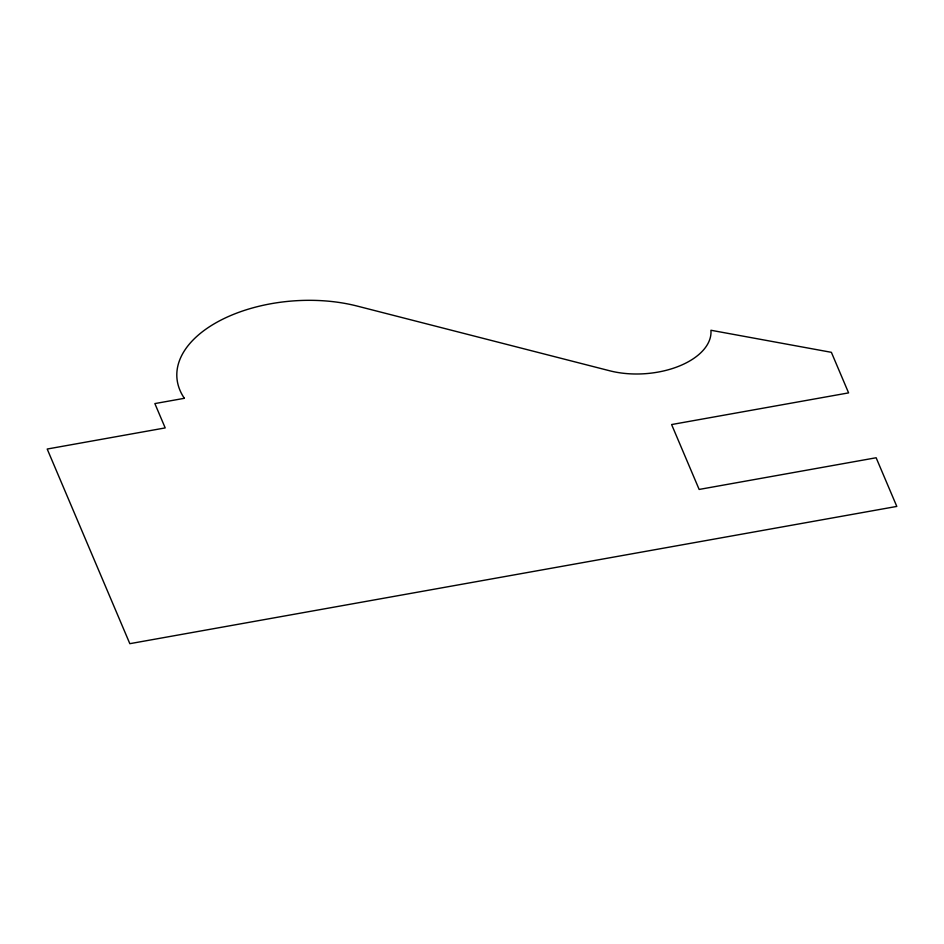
<?xml version="1.0" encoding="UTF-8"?>
<svg xmlns="http://www.w3.org/2000/svg" width="944" height="944" viewBox="0 0 944 944"><rect width="100%" height="100%" fill="white"/><g stroke="black" fill="none" stroke-linecap="round" stroke-linejoin="round"><path stroke-width="1.42" d="M184.363 398.309L154.863 403.584L165.2 427.915L47.2 449.037L129.835 643.678L896.8 506.421L876.138 457.757L699.15 489.44L671.609 424.552L848.597 392.881L831.381 352.324L710.926 330.258A68.723 38.433 -4 0 1 678.878 366.213A68.723 38.433 -4 0 1 609.694 370.78L357.127 306.057A122.319 68.393 -4 0 0 218.973 321.137A122.319 68.393 -4 0 0 184.363 398.309"/></g></svg>
